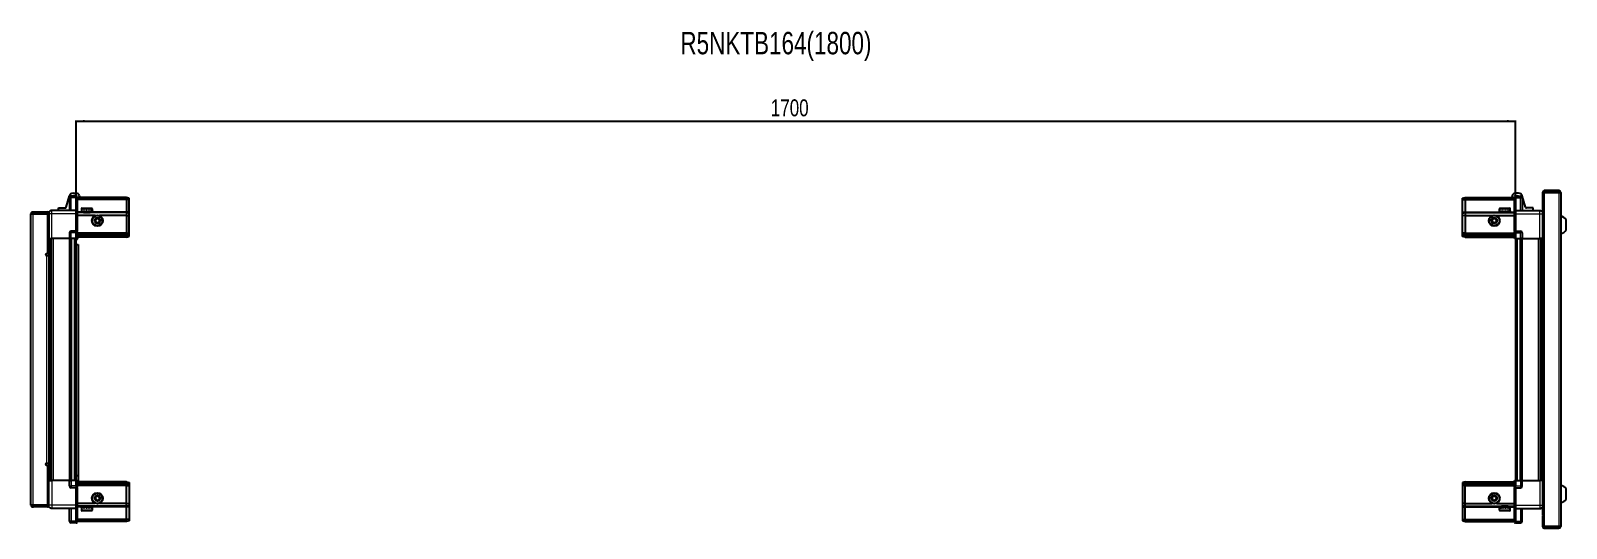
# Model space of a CAD drawing. Header units: millimetres. Extents: x 1132 to 6876, y -842 to 1836.
# Drawn here: x 3138 to 4952, y 1248 to 1836 of the extents above; entities that cross this region are included whole.
import ezdxf

# ---------------------------------------------------------------- set-up
doc = ezdxf.new("R2010")
doc.units = ezdxf.units.MM
doc.layers.add('FORMAT', color=7, linetype='Continuous')
doc.styles.add('SLDTEXTSTYLE0', font='TXT', dxfattribs={"width": 0.75})
doc.dimstyles.new('SLDDIMSTYLE0', dxfattribs={"dimtxt": 20, "dimasz": 10, "dimexe": 0, "dimexo": 0.0625, "dimgap": 5, "dimtad": 2, "dimdec": 1, "dimrnd": 1e-09, "dimzin": 12, "dimdsep": 46, "dimtxsty": 'SLDTEXTSTYLE0', "dimsah": 1, "dimcen": 0.09, "dimadec": 0, "dimazin": 3, "dimtfac": 1, "dimtofl": 0, "dimtmove": 0, "dimatfit": 3, "dimfxl": 0, "dimfrac": 2, "dimtolj": 1, "dimtzin": 12, "dimarcsym": 0})

# ---------------------------------------------------------------- blocks, each defined once
blk = doc.blocks.new('_D_5')
at = {"layer": 'FORMAT'}
for p, q in [((3192.1, 1590.1), (3192.1, 1729.6)), ((3192.1, 1728.6), (4892.1, 1728.6)), ((4892.1, 1590.1), (4892.1, 1729.6))]:
    blk.add_line(p, q, dxfattribs=at)
for points in [[(3192.1, 1728.6), (3202.1, 1727.1), (3202.1, 1730.1)], [(4892.1, 1728.6), (4882.1, 1730.1), (4882.1, 1727.1)]]:
    blk.add_solid(points, dxfattribs=at)
at = {"layer": 'FORMAT', "insert": (4012.6, 1754.4), "char_height": 20, "attachment_point": 1, "style": 'SLDTEXTSTYLE0'}
blk.add_mtext('1700', dxfattribs=at)

msp = doc.modelspace()

# ---------------------------------------------------------------- linework, layer by layer
at = {"color": 7, "linetype": 'Continuous', "lineweight": 25}
for p, q in [((3180.48, 1627.19), (3184.25, 1640.34)), ((3184.26, 1638.1), (3184.26, 1623.1)), ((3192.26, 1640.1), (3186.26, 1640.1)), ((3188.57, 1643.6), (3191.8, 1643.6)), ((3192.26, 1640.1), (3192.59, 1640.1)), ((3192.26, 1640.1), (3192.26, 1638.1)), ((3192.26, 1623.3), (3192.26, 1638.1)), ((3192.26, 1623.3), (3192.26, 1638.1)), ((3193.46, 1639.6), (3192.59, 1640.1)), ((3193.46, 1638.1), (3193.46, 1639.6)), ((3251.76, 1638.6), (3193.46, 1638.6)), ((3193.46, 1638.1), (3193.46, 1623.3)), ((3251.76, 1636.1), (3193.46, 1636.1)), ((3196.12, 1640.34), (3196.62, 1638.6)), ((3251.76, 1638.6), (3251.76, 1636.1)), ((3254.76, 1637.8), (3251.76, 1638.6)), ((3251.76, 1636.1), (3251.76, 1621.6)), ((3254.76, 1635.95), (3251.76, 1636.1)), ((3254.76, 1635.95), (3254.76, 1637.8)), ((3254.76, 1621.6), (3254.76, 1635.95)), ((4829.46, 1637.8), (4832.46, 1638.6)), ((4829.46, 1635.95), (4829.46, 1637.8)), ((4829.46, 1635.95), (4832.46, 1636.1)), ((4829.46, 1621.6), (4829.46, 1635.95)), ((4832.46, 1638.6), (4832.46, 1636.1)), ((4832.46, 1638.6), (4890.76, 1638.6)), ((4832.46, 1636.1), (4832.46, 1621.6)), ((4832.46, 1636.1), (4890.76, 1636.1)), ((4888.09, 1640.34), (4887.59, 1638.6)), ((4891.62, 1640.1), (4890.76, 1639.6)), ((4890.76, 1639.6), (4890.76, 1638.1)), ((4890.76, 1623.3), (4890.76, 1638.1)), ((4891.96, 1640.1), (4891.62, 1640.1)), ((4891.96, 1638.1), (4891.96, 1640.1)), ((4891.96, 1640.1), (4897.96, 1640.1)), ((4891.96, 1638.1), (4891.96, 1623.3)), ((4895.64, 1643.6), (4892.42, 1643.6)), ((4899.96, 1638.1), (4899.96, 1623.1)), ((4903.74, 1627.19), (4899.97, 1640.34)), ((4923.96, 1644.5), (4923.96, 1632.1)), ((4925.46, 1644.5), (4925.46, 1632.1)), ((4925.96, 1631.6), (4925.96, 1644.5)), ((4925.96, 1644.5), (4943.36, 1644.5)), ((4943.36, 1646.6), (4926.06, 1646.6)), ((4943.36, 1645.1), (4926.06, 1645.1)), ((4943.36, 1645.1), (4943.36, 1646.6)), ((4943.36, 1644.5), (4945.46, 1644.5)), ((4945.46, 1644.5), (4945.46, 1249.7)), ((3138.76, 1614.74), (3138.46, 1614.74)), ((3138.46, 1603.17), (3138.46, 1614.74)), ((3140.26, 1619.25), (3138.76, 1619.25)), ((3138.76, 1618.75), (3138.76, 1619.25)), ((3138.76, 1275.45), (3138.76, 1618.75)), ((3140.86, 1619.85), (3140.86, 1621.35)), ((3140.86, 1621.35), (3141.76, 1621.35)), ((3140.86, 1619.85), (3141.76, 1619.85)), ((3140.86, 1619.35), (3158.26, 1619.35)), ((3141.76, 1619.85), (3141.76, 1621.35)), ((3141.76, 1621.35), (3158.26, 1621.35)), ((3141.76, 1619.85), (3158.26, 1619.85)), ((3158.26, 1619.85), (3158.26, 1621.35)), ((3159.76, 1619.35), (3158.26, 1619.35)), ((3158.26, 1619.35), (3158.26, 1571.85)), ((3159.76, 1619.1), (3159.76, 1590.1)), ((3192.26, 1623.1), (3163.26, 1623.1)), ((3171.31, 1623.1), (3171.31, 1626.1)), ((3171.31, 1626.1), (3179.03, 1626.1)), ((3192.26, 1623.1), (3192.26, 1623.3)), ((3192.26, 1623.1), (3193.46, 1623.1)), ((3192.26, 1619.1), (3192.26, 1623.1)), ((3192.26, 1598.8), (3192.26, 1619.1)), ((3193.46, 1623.3), (3193.46, 1623.1)), ((3193.46, 1623.1), (3193.46, 1619.1)), ((3251.76, 1620.6), (3193.46, 1620.6)), ((3193.46, 1619.1), (3193.46, 1598.8)), ((3214.76, 1617.1), (3193.46, 1617.1)), ((3198.26, 1625), (3198.26, 1622.6)), ((3198.26, 1622.6), (3198.26, 1622.1)), ((3198.26, 1622.1), (3198.39, 1622.1)), ((3198.58, 1622.6), (3198.39, 1622.6)), ((3198.39, 1622.6), (3198.39, 1622.1)), ((3198.39, 1622.1), (3198.58, 1622.1)), ((3198.58, 1622.6), (3198.58, 1622.1)), ((3198.58, 1622.1), (3199.11, 1622.1)), ((3199.06, 1625.8), (3206.23, 1625.8)), ((3199.51, 1622.6), (3199.11, 1622.6)), ((3199.11, 1622.6), (3199.11, 1622.1)), ((3199.11, 1622.1), (3199.51, 1622.1)), ((3199.51, 1622.6), (3199.51, 1622.1)), ((3199.51, 1622.1), (3200.38, 1622.1)), ((3200.36, 1622.1), (3200.36, 1622)), ((3200.36, 1622), (3209.16, 1622)), ((3200.95, 1622.6), (3200.38, 1622.6)), ((3200.38, 1622.6), (3200.38, 1622.1)), ((3200.38, 1622.1), (3200.95, 1622.1)), ((3200.76, 1621.6), (3201.45, 1621.12)), ((3200.76, 1621.6), (3205.79, 1621.6)), ((3201.45, 1621.12), (3200.76, 1620.64)), ((3200.76, 1620.64), (3200.76, 1620.6)), ((3200.76, 1620.64), (3205.79, 1620.64)), ((3200.95, 1622.6), (3200.95, 1622.1)), ((3200.95, 1622.1), (3202.08, 1622.1)), ((3201.45, 1621.12), (3205.61, 1621.12)), ((3202.77, 1622.6), (3202.08, 1622.6)), ((3202.08, 1622.6), (3202.08, 1622.1)), ((3202.08, 1622.1), (3202.77, 1622.1)), ((3202.77, 1622.6), (3202.77, 1622.1)), ((3202.77, 1622.1), (3204.04, 1622.1)), ((3204.78, 1622.6), (3204.04, 1622.6)), ((3204.04, 1622.6), (3204.04, 1622.1)), ((3204.04, 1622.1), (3204.27, 1622.1)), ((3204.27, 1622.6), (3204.27, 1622.1)), ((3204.77, 1622.6), (3204.77, 1622.1)), ((3204.77, 1622.1), (3204.78, 1622.1)), ((3204.78, 1622.6), (3204.78, 1622.1)), ((3204.78, 1622.1), (3206.07, 1622.1)), ((3205.61, 1621.12), (3208.07, 1621.12)), ((3205.79, 1621.6), (3208.76, 1621.6)), ((3205.79, 1620.64), (3208.76, 1620.64)), ((3206.79, 1622.6), (3206.07, 1622.6)), ((3206.07, 1622.6), (3206.07, 1622.1)), ((3206.13, 1622.6), (3206.13, 1622.1)), ((3206.13, 1622.1), (3206.79, 1622.1)), ((3206.23, 1625.8), (3210.46, 1625.8)), ((3206.79, 1622.6), (3206.79, 1622.1)), ((3206.79, 1622.1), (3207.97, 1622.1)), ((3208.59, 1622.6), (3207.97, 1622.6)), ((3207.97, 1622.6), (3207.97, 1622.1)), ((3207.97, 1622.1), (3208.59, 1622.1)), ((3208.07, 1621.12), (3208.76, 1621.6)), ((3208.76, 1620.64), (3208.07, 1621.12)), ((3208.59, 1622.6), (3208.59, 1622.1)), ((3208.59, 1622.1), (3209.56, 1622.1)), ((3208.76, 1620.6), (3208.76, 1620.64)), ((3209.16, 1622), (3209.16, 1622.1)), ((3210.03, 1622.6), (3209.56, 1622.6)), ((3209.56, 1622.6), (3209.56, 1622.1)), ((3209.56, 1622.1), (3210.03, 1622.1)), ((3210.03, 1622.6), (3210.03, 1622.1)), ((3210.03, 1622.1), (3210.68, 1622.1)), ((3210.95, 1622.6), (3210.68, 1622.6)), ((3210.68, 1622.6), (3210.68, 1622.1)), ((3210.68, 1622.1), (3210.95, 1622.1)), ((3210.95, 1622.6), (3210.95, 1622.1)), ((3210.95, 1622.1), (3211.22, 1622.1)), ((3211.26, 1622.6), (3211.22, 1622.6)), ((3211.22, 1622.6), (3211.22, 1622.1)), ((3211.22, 1622.1), (3211.26, 1622.1)), ((3211.26, 1622.6), (3211.26, 1625)), ((3211.26, 1622.6), (3211.26, 1622.1)), ((3251.76, 1617.1), (3219.76, 1617.1)), ((3251.76, 1621.6), (3251.76, 1620.6)), ((3251.76, 1620.6), (3251.76, 1617.1)), ((3254.76, 1619.8), (3251.76, 1620.6)), ((3251.76, 1617.1), (3251.76, 1596.6)), ((3251.76, 1617.1), (3254.76, 1616.77)), ((3254.76, 1619.8), (3254.76, 1621.6)), ((3254.76, 1616.77), (3254.76, 1619.8)), ((3254.76, 1596.6), (3254.76, 1616.77)), ((4829.46, 1619.8), (4829.46, 1621.6)), ((4829.46, 1619.8), (4832.46, 1620.6)), ((4829.46, 1616.77), (4829.46, 1619.8)), ((4832.46, 1617.1), (4829.46, 1616.77)), ((4829.46, 1596.6), (4829.46, 1616.77)), ((4832.46, 1621.6), (4832.46, 1620.6)), ((4832.46, 1620.6), (4832.46, 1617.1)), ((4832.46, 1620.6), (4890.76, 1620.6)), ((4832.46, 1617.1), (4832.46, 1596.6)), ((4832.46, 1617.1), (4864.46, 1617.1)), ((4869.46, 1617.1), (4890.76, 1617.1)), ((4872.96, 1625), (4872.96, 1622.1)), ((4872.96, 1622.1), (4872.99, 1622.1)), ((4873.11, 1622.6), (4872.99, 1622.6)), ((4872.99, 1622.6), (4872.99, 1622.1)), ((4872.99, 1622.1), (4873.11, 1622.1)), ((4873.11, 1622.6), (4873.11, 1622.1)), ((4873.11, 1622.1), (4873.52, 1622.1)), ((4873.86, 1622.6), (4873.52, 1622.6)), ((4873.52, 1622.6), (4873.52, 1622.1)), ((4873.52, 1622.1), (4873.86, 1622.1)), ((4873.76, 1625.8), (4885.16, 1625.8)), ((4873.86, 1622.6), (4873.86, 1622.1)), ((4873.86, 1622.1), (4874.64, 1622.1)), ((4875.16, 1622.6), (4874.64, 1622.6)), ((4874.64, 1622.6), (4874.64, 1622.1)), ((4874.64, 1622.1), (4875.16, 1622.1)), ((4875.06, 1622.1), (4875.06, 1622)), ((4875.06, 1622), (4883.86, 1622)), ((4875.16, 1622.6), (4875.16, 1622.1)), ((4875.16, 1622.1), (4876.22, 1622.1)), ((4875.46, 1621.6), (4876.15, 1621.12)), ((4875.46, 1621.6), (4883.46, 1621.6)), ((4876.15, 1621.12), (4875.46, 1620.64)), ((4875.46, 1620.64), (4875.46, 1620.6)), ((4875.46, 1620.64), (4883.46, 1620.64)), ((4876.15, 1621.12), (4882.77, 1621.12)), ((4876.88, 1622.6), (4876.22, 1622.6)), ((4876.22, 1622.6), (4876.22, 1622.1)), ((4876.22, 1622.1), (4876.88, 1622.1)), ((4876.88, 1622.6), (4876.88, 1622.1)), ((4876.88, 1622.1), (4878.12, 1622.1)), ((4878.85, 1622.6), (4878.12, 1622.6)), ((4878.12, 1622.6), (4878.12, 1622.1)), ((4878.12, 1622.1), (4878.55, 1622.1)), ((4878.55, 1622.6), (4878.55, 1622.1)), ((4878.85, 1622.6), (4878.85, 1622.1)), ((4878.85, 1622.1), (4880.15, 1622.1)), ((4880.88, 1622.6), (4880.15, 1622.6)), ((4880.15, 1622.6), (4880.15, 1622.1)), ((4880.42, 1622.6), (4880.42, 1622.1)), ((4880.42, 1622.1), (4880.88, 1622.1)), ((4880.88, 1622.6), (4880.88, 1622.1)), ((4880.88, 1622.1), (4882.11, 1622.1)), ((4882.77, 1622.6), (4882.11, 1622.6)), ((4882.11, 1622.6), (4882.11, 1622.1)), ((4882.11, 1622.1), (4882.77, 1622.1)), ((4882.77, 1622.6), (4882.77, 1622.1)), ((4882.77, 1622.1), (4883.82, 1622.1)), ((4882.77, 1621.12), (4883.46, 1621.6)), ((4883.46, 1620.64), (4882.77, 1621.12)), ((4883.46, 1620.6), (4883.46, 1620.64)), ((4884.34, 1622.6), (4883.82, 1622.6)), ((4883.82, 1622.6), (4883.82, 1622.1)), ((4883.82, 1622.1), (4884.34, 1622.1)), ((4883.86, 1622), (4883.86, 1622.1)), ((4884.34, 1622.6), (4884.34, 1622.1)), ((4884.34, 1622.1), (4885.09, 1622.1)), ((4885.42, 1622.6), (4885.09, 1622.6)), ((4885.09, 1622.6), (4885.09, 1622.1)), ((4885.09, 1622.1), (4885.42, 1622.1)), ((4885.42, 1622.6), (4885.42, 1622.1)), ((4885.42, 1622.1), (4885.82, 1622.1)), ((4885.93, 1622.6), (4885.82, 1622.6)), ((4885.82, 1622.6), (4885.82, 1622.1)), ((4885.82, 1622.1), (4885.93, 1622.1)), ((4885.93, 1622.6), (4885.93, 1622.1)), ((4885.93, 1622.1), (4885.96, 1622.1)), ((4885.96, 1622.1), (4885.96, 1625)), ((4890.76, 1623.1), (4890.76, 1623.3)), ((4891.96, 1623.1), (4890.76, 1623.1)), ((4890.76, 1619.1), (4890.76, 1623.1)), ((4890.76, 1598.8), (4890.76, 1619.1)), ((4891.96, 1623.3), (4891.96, 1623.1)), ((4891.96, 1623.1), (4891.96, 1619.1)), ((4891.96, 1623.1), (4920.96, 1623.1)), ((4891.96, 1619.1), (4891.96, 1598.8)), ((4912.91, 1626.1), (4905.18, 1626.1)), ((4912.91, 1623.1), (4912.91, 1626.1)), ((4923.86, 1631.6), (4923.86, 1262.6)), ((4923.86, 1631.6), (4925.96, 1631.6)), ((4923.96, 1632.1), (4925.46, 1632.1)), ((3138.46, 1603.17), (3138.76, 1603.17)), ((3184.26, 1596.6), (3184.26, 1590.1)), ((3192.26, 1598.6), (3186.26, 1598.6)), ((3192.26, 1598.6), (3192.26, 1598.8)), ((3192.26, 1598.6), (3192.26, 1596.6)), ((3192.26, 1598.6), (3193.46, 1598.6)), ((3192.26, 1590.1), (3192.26, 1596.6)), ((3192.26, 1590.1), (3192.26, 1596.6)), ((3192.59, 1590.1), (3192.59, 1596.6)), ((3193.46, 1598.8), (3193.46, 1598.6)), ((3193.46, 1597.93), (3193.46, 1598.6)), ((3193.46, 1597.93), (3193.46, 1590.1)), ((3251.76, 1596.6), (3251.76, 1595.6)), ((3254.76, 1594.8), (3254.76, 1596.6)), ((4829.46, 1594.8), (4829.46, 1596.6)), ((4832.46, 1596.6), (4832.46, 1595.6)), ((4890.76, 1598.6), (4890.76, 1598.8)), ((4891.96, 1598.6), (4890.76, 1598.6)), ((4890.76, 1598.6), (4890.76, 1597.93)), ((4890.76, 1590.1), (4890.76, 1597.93)), ((4891.62, 1596.6), (4891.62, 1590.1)), ((4891.96, 1598.8), (4891.96, 1598.6)), ((4891.96, 1596.6), (4891.96, 1598.6)), ((4891.96, 1596.6), (4891.96, 1598.6)), ((4891.96, 1598.6), (4897.96, 1598.6)), ((4891.96, 1596.6), (4891.96, 1590.1)), ((4899.96, 1596.6), (4899.96, 1590.1)), ((4952.06, 1600.1), (4952.06, 1612.1)), ((3158.26, 1592.85), (3159.76, 1592.85)), ((3159.76, 1590.1), (3158.26, 1590.1)), ((3160.41, 1304.1), (3160.41, 1590.1)), ((3162.2, 1590.1), (3162.2, 1304.1)), ((3162.23, 1590.1), (3162.23, 1304.1)), ((3184.26, 1590.1), (3163.26, 1590.1)), ((3184.26, 1590.1), (3186.26, 1590.1)), ((3184.91, 1304.1), (3184.91, 1590.1)), ((3192.26, 1590.1), (3186.26, 1590.1)), ((3192.11, 1304.1), (3192.11, 1590.1)), ((3192.11, 1583.1), (3194.61, 1583.1)), ((3192.26, 1590.1), (3192.59, 1590.1)), ((3192.26, 1590.1), (3192.26, 1590.1)), ((3193.46, 1590.1), (3192.59, 1590.1)), ((3192.59, 1590.1), (3192.59, 1590.1)), ((3251.76, 1595.6), (3193.46, 1595.6)), ((3251.76, 1594.6), (3193.46, 1594.6)), ((3251.76, 1593.1), (3193.46, 1593.1)), ((3251.76, 1591.6), (3193.46, 1591.6)), ((3194.61, 1583.1), (3194.61, 1309.6)), ((3251.76, 1595.6), (3251.76, 1594.6)), ((3251.76, 1595.6), (3254.76, 1594.8)), ((3251.76, 1594.6), (3251.76, 1593.1)), ((3251.76, 1594.6), (3254.76, 1594.06)), ((3251.76, 1593.1), (3254.76, 1593.56)), ((3251.76, 1593.1), (3251.76, 1591.6)), ((3251.76, 1591.6), (3254.76, 1592.41)), ((3254.76, 1594.06), (3254.76, 1594.8)), ((3254.76, 1593.56), (3254.76, 1594.06)), ((3254.76, 1592.41), (3254.76, 1593.56)), ((4832.46, 1595.6), (4829.46, 1594.8)), ((4829.46, 1594.06), (4829.46, 1594.8)), ((4832.46, 1594.6), (4829.46, 1594.06)), ((4829.46, 1593.56), (4829.46, 1594.06)), ((4829.46, 1592.41), (4829.46, 1593.56)), ((4832.46, 1593.1), (4829.46, 1593.56)), ((4832.46, 1591.6), (4829.46, 1592.41)), ((4832.46, 1595.6), (4832.46, 1594.6)), ((4832.46, 1595.6), (4890.76, 1595.6)), ((4832.46, 1594.6), (4832.46, 1593.1)), ((4832.46, 1594.6), (4890.76, 1594.6)), ((4832.46, 1593.1), (4890.76, 1593.1)), ((4832.46, 1593.1), (4832.46, 1591.6)), ((4832.46, 1591.6), (4890.76, 1591.6)), ((4891.62, 1590.1), (4890.76, 1590.1)), ((4891.96, 1590.1), (4891.62, 1590.1)), ((4891.96, 1590.1), (4897.96, 1590.1)), ((4892.11, 1590.1), (4892.11, 1304.1)), ((4899.96, 1590.1), (4897.96, 1590.1)), ((4899.31, 1590.1), (4899.31, 1304.1)), ((4899.96, 1590.1), (4920.96, 1590.1)), ((4921.98, 1304.1), (4921.98, 1590.1)), ((4922.02, 1304.1), (4922.02, 1590.1)), ((4923.81, 1590.1), (4923.81, 1304.1)), ((3158.26, 1571.85), (3156.91, 1571.85)), ((3156.91, 1569.85), (3157.66, 1569.85)), ((3157.66, 1569.85), (3159.76, 1569.85)), ((3159.76, 1569.85), (3159.76, 1324.35)), ((3157.66, 1324.35), (3156.91, 1324.35)), ((3159.76, 1324.35), (3157.66, 1324.35)), ((3156.91, 1322.35), (3158.26, 1322.35)), ((3158.26, 1322.35), (3158.26, 1274.85)), ((3194.61, 1309.6), (3192.11, 1309.6)), ((3194.61, 1309.6), (3194.61, 1302.6)), ((3138.76, 1291.04), (3138.46, 1291.04)), ((3138.46, 1281.36), (3138.46, 1291.04)), ((3159.76, 1304.1), (3158.26, 1304.1)), ((3159.76, 1301.35), (3158.26, 1301.35)), ((3159.76, 1275.1), (3159.76, 1304.1)), ((3184.26, 1304.1), (3163.26, 1304.1)), ((3184.26, 1297.6), (3184.26, 1304.1)), ((3184.26, 1304.1), (3186.26, 1304.1)), ((3192.26, 1304.1), (3186.26, 1304.1)), ((3192.26, 1295.6), (3186.26, 1295.6)), ((3192.26, 1297.6), (3192.26, 1304.1)), ((3192.26, 1304.1), (3192.59, 1304.1)), ((3192.26, 1297.6), (3192.26, 1295.6)), ((3192.26, 1297.6), (3192.26, 1295.6)), ((3192.26, 1295.6), (3193.46, 1295.6)), ((3192.26, 1295.4), (3192.26, 1295.6)), ((3192.26, 1275.1), (3192.26, 1295.4)), ((3192.59, 1297.6), (3192.59, 1304.1)), ((3192.59, 1304.1), (3193.46, 1304.1)), ((3193.46, 1304.1), (3193.46, 1296.28)), ((3251.76, 1302.6), (3193.46, 1302.6)), ((3251.76, 1301.1), (3193.46, 1301.1)), ((3251.76, 1299.6), (3193.46, 1299.6)), ((3251.76, 1298.6), (3193.46, 1298.6)), ((3193.46, 1295.6), (3193.46, 1296.28)), ((3193.46, 1295.6), (3193.46, 1295.4)), ((3193.46, 1295.4), (3193.46, 1275.1)), ((3251.76, 1301.1), (3251.76, 1302.6)), ((3251.76, 1302.6), (3254.76, 1301.8)), ((3251.76, 1299.6), (3251.76, 1301.1)), ((3251.76, 1301.1), (3254.76, 1300.65)), ((3251.76, 1299.6), (3254.76, 1300.15)), ((3251.76, 1298.6), (3251.76, 1299.6)), ((3251.76, 1298.6), (3254.76, 1299.41)), ((3251.76, 1297.6), (3251.76, 1298.6)), ((3251.76, 1277.1), (3251.76, 1297.6)), ((3254.76, 1301.8), (3254.76, 1300.65)), ((3254.76, 1300.65), (3254.76, 1300.15)), ((3254.76, 1300.15), (3254.76, 1299.41)), ((3254.76, 1299.41), (3254.76, 1297.6)), ((3254.76, 1297.6), (3254.76, 1277.44)), ((4832.46, 1302.6), (4829.46, 1301.8)), ((4829.46, 1301.8), (4829.46, 1300.65)), ((4832.46, 1301.1), (4829.46, 1300.65)), ((4829.46, 1300.65), (4829.46, 1300.15)), ((4832.46, 1299.6), (4829.46, 1300.15)), ((4829.46, 1300.15), (4829.46, 1299.41)), ((4832.46, 1298.6), (4829.46, 1299.41)), ((4829.46, 1299.41), (4829.46, 1297.6)), ((4829.46, 1297.6), (4829.46, 1277.44)), ((4832.46, 1301.1), (4832.46, 1302.6)), ((4832.46, 1302.6), (4890.76, 1302.6)), ((4832.46, 1299.6), (4832.46, 1301.1)), ((4832.46, 1301.1), (4890.76, 1301.1)), ((4832.46, 1299.6), (4890.76, 1299.6)), ((4832.46, 1298.6), (4832.46, 1299.6)), ((4832.46, 1298.6), (4890.76, 1298.6)), ((4832.46, 1297.6), (4832.46, 1298.6)), ((4832.46, 1277.1), (4832.46, 1297.6)), ((4890.76, 1296.28), (4890.76, 1304.1)), ((4890.76, 1304.1), (4891.62, 1304.1)), ((4890.76, 1296.28), (4890.76, 1295.6)), ((4891.96, 1295.6), (4890.76, 1295.6)), ((4890.76, 1295.4), (4890.76, 1295.6)), ((4890.76, 1275.1), (4890.76, 1295.4)), ((4891.62, 1304.1), (4891.62, 1304.1)), ((4891.62, 1304.1), (4891.62, 1297.6)), ((4891.96, 1304.1), (4891.62, 1304.1)), ((4891.96, 1304.1), (4891.96, 1297.6)), ((4891.96, 1304.1), (4891.96, 1304.1)), ((4891.96, 1304.1), (4897.96, 1304.1)), ((4891.96, 1304.1), (4891.96, 1297.6)), ((4891.96, 1295.6), (4891.96, 1297.6)), ((4891.96, 1295.6), (4891.96, 1295.4)), ((4891.96, 1295.6), (4897.96, 1295.6)), ((4891.96, 1295.4), (4891.96, 1275.1)), ((4899.96, 1304.1), (4897.96, 1304.1)), ((4899.96, 1297.6), (4899.96, 1304.1)), ((4899.96, 1304.1), (4920.96, 1304.1)), ((4952.06, 1282.1), (4952.06, 1294.1)), ((3138.46, 1279.47), (3138.46, 1281.36)), ((3138.46, 1279.47), (3138.76, 1279.47)), ((3138.76, 1274.95), (3138.76, 1275.45)), ((3140.26, 1274.95), (3138.76, 1274.95)), ((3158.26, 1274.85), (3140.86, 1274.85)), ((3140.86, 1274.35), (3140.86, 1272.85)), ((3140.86, 1274.35), (3141.76, 1274.35)), ((3140.86, 1272.85), (3141.76, 1272.85)), ((3141.76, 1274.35), (3141.76, 1272.85)), ((3158.26, 1274.35), (3141.76, 1274.35)), ((3158.26, 1272.85), (3141.76, 1272.85)), ((3158.26, 1274.85), (3159.76, 1274.85)), ((3158.26, 1274.35), (3158.26, 1272.85)), ((3192.26, 1271.1), (3163.26, 1271.1)), ((3184.26, 1256.1), (3184.26, 1271.1)), ((3192.26, 1271.1), (3192.26, 1275.1)), ((3192.26, 1271.1), (3193.46, 1271.1)), ((3192.26, 1270.9), (3192.26, 1271.1)), ((3192.26, 1256.1), (3192.26, 1270.9)), ((3214.76, 1277.1), (3193.46, 1277.1)), ((3193.46, 1275.1), (3193.46, 1271.1)), ((3251.76, 1273.6), (3193.46, 1273.6)), ((3193.46, 1271.1), (3193.46, 1270.9)), ((3193.46, 1270.9), (3193.46, 1256.1)), ((3198.26, 1272.1), (3198.26, 1269.2)), ((3198.35, 1272.1), (3198.26, 1272.1)), ((3198.35, 1271.6), (3198.35, 1272.1)), ((3198.52, 1272.1), (3198.35, 1272.1)), ((3198.35, 1271.6), (3198.52, 1271.6)), ((3198.52, 1271.6), (3198.52, 1272.1)), ((3199.01, 1272.1), (3198.52, 1272.1)), ((3199.01, 1271.6), (3199.01, 1272.1)), ((3199.39, 1272.1), (3199.01, 1272.1)), ((3199.01, 1271.6), (3199.39, 1271.6)), ((3199.39, 1271.6), (3199.39, 1272.1)), ((3200.23, 1272.1), (3199.39, 1272.1)), ((3200.23, 1271.6), (3200.23, 1272.1)), ((3200.79, 1272.1), (3200.23, 1272.1)), ((3200.23, 1271.6), (3200.79, 1271.6)), ((3200.36, 1272.2), (3200.36, 1272.1)), ((3205.76, 1272.2), (3200.36, 1272.2)), ((3200.76, 1273.6), (3200.76, 1273.57)), ((3200.76, 1273.57), (3201.45, 1273.09)), ((3200.86, 1273.57), (3200.76, 1273.57)), ((3201.45, 1273.09), (3200.76, 1272.6)), ((3200.86, 1272.6), (3200.76, 1272.6)), ((3200.79, 1271.6), (3200.79, 1272.1)), ((3201.89, 1272.1), (3200.79, 1272.1)), ((3208.76, 1273.57), (3200.86, 1273.57)), ((3208.76, 1272.6), (3200.86, 1272.6)), ((3201.53, 1273.09), (3201.45, 1273.09)), ((3208.07, 1273.09), (3201.53, 1273.09)), ((3201.89, 1271.6), (3201.89, 1272.1)), ((3202.57, 1272.1), (3201.89, 1272.1)), ((3201.89, 1271.6), (3202.57, 1271.6)), ((3202.57, 1271.6), (3202.57, 1272.1)), ((3203.84, 1272.1), (3202.57, 1272.1)), ((3203.84, 1271.6), (3203.84, 1272.1)), ((3204.13, 1272.1), (3203.84, 1272.1)), ((3203.84, 1271.6), (3204.57, 1271.6)), ((3204.13, 1271.6), (3204.13, 1272.1)), ((3204.57, 1271.6), (3204.57, 1272.1)), ((3205.87, 1272.1), (3204.57, 1272.1)), ((3209.16, 1272.2), (3205.76, 1272.2)), ((3205.87, 1271.6), (3205.87, 1272.1)), ((3205.87, 1271.6), (3206.59, 1271.6)), ((3206, 1271.6), (3206, 1272.1)), ((3206.59, 1272.1), (3206, 1272.1)), ((3206.59, 1271.6), (3206.59, 1272.1)), ((3207.79, 1272.1), (3206.59, 1272.1)), ((3207.79, 1271.6), (3207.79, 1272.1)), ((3208.43, 1272.1), (3207.79, 1272.1)), ((3207.79, 1271.6), (3208.43, 1271.6)), ((3208.07, 1273.09), (3208.76, 1273.57)), ((3208.76, 1272.6), (3208.07, 1273.09)), ((3208.43, 1271.6), (3208.43, 1272.1)), ((3209.42, 1272.1), (3208.43, 1272.1)), ((3208.76, 1273.57), (3208.76, 1273.6)), ((3209.16, 1272.1), (3209.16, 1272.2)), ((3209.42, 1271.6), (3209.42, 1272.1)), ((3209.9, 1272.1), (3209.42, 1272.1)), ((3209.42, 1271.6), (3209.9, 1271.6)), ((3209.9, 1271.6), (3209.9, 1272.1)), ((3210.59, 1272.1), (3209.9, 1272.1)), ((3210.59, 1271.6), (3210.59, 1272.1)), ((3210.88, 1272.1), (3210.59, 1272.1)), ((3210.59, 1271.6), (3210.88, 1271.6)), ((3210.88, 1271.6), (3210.88, 1272.1)), ((3211.19, 1272.1), (3210.88, 1272.1)), ((3211.19, 1271.6), (3211.19, 1272.1)), ((3211.25, 1272.1), (3211.19, 1272.1)), ((3211.19, 1271.6), (3211.25, 1271.6)), ((3211.25, 1271.6), (3211.25, 1272.1)), ((3211.26, 1272.1), (3211.25, 1272.1)), ((3211.26, 1269.2), (3211.26, 1272.1)), ((3251.76, 1277.1), (3219.76, 1277.1)), ((3251.76, 1277.1), (3254.76, 1277.44)), ((3251.76, 1273.6), (3251.76, 1277.1)), ((3254.76, 1274.41), (3251.76, 1273.6)), ((3251.76, 1272.6), (3251.76, 1273.6)), ((3251.76, 1258.1), (3251.76, 1272.6)), ((3254.76, 1277.44), (3254.76, 1274.41)), ((3254.76, 1274.41), (3254.76, 1272.6)), ((3254.76, 1272.6), (3254.76, 1258.26)), ((4832.46, 1277.1), (4829.46, 1277.44)), ((4829.46, 1277.44), (4829.46, 1274.41)), ((4829.46, 1274.41), (4832.46, 1273.6)), ((4829.46, 1274.41), (4829.46, 1272.6)), ((4829.46, 1272.6), (4829.46, 1258.26)), ((4832.46, 1277.1), (4864.46, 1277.1)), ((4832.46, 1273.6), (4832.46, 1277.1)), ((4832.46, 1273.6), (4890.76, 1273.6)), ((4832.46, 1272.6), (4832.46, 1273.6)), ((4832.46, 1258.1), (4832.46, 1272.6)), ((4869.46, 1277.1), (4890.76, 1277.1)), ((4872.96, 1272.1), (4872.96, 1269.2)), ((4872.98, 1272.1), (4872.96, 1272.1)), ((4872.98, 1271.6), (4872.98, 1272.1)), ((4873.07, 1272.1), (4872.98, 1272.1)), ((4872.98, 1271.6), (4873.07, 1271.6)), ((4873.07, 1271.6), (4873.07, 1272.1)), ((4873.45, 1272.1), (4873.07, 1272.1)), ((4873.45, 1271.6), (4873.45, 1272.1)), ((4873.76, 1272.1), (4873.45, 1272.1)), ((4873.45, 1271.6), (4873.76, 1271.6)), ((4873.76, 1271.6), (4873.76, 1272.1)), ((4874.5, 1272.1), (4873.76, 1272.1)), ((4874.5, 1271.6), (4874.5, 1272.1)), ((4875.01, 1272.1), (4874.5, 1272.1)), ((4874.5, 1271.6), (4875.01, 1271.6)), ((4875.01, 1271.6), (4875.01, 1272.1)), ((4876.05, 1272.1), (4875.01, 1272.1)), ((4875.06, 1272.2), (4875.06, 1272.1)), ((4883.86, 1272.2), (4875.06, 1272.2)), ((4875.46, 1273.6), (4875.46, 1273.57)), ((4875.46, 1273.57), (4876.15, 1273.09)), ((4883.46, 1273.57), (4875.46, 1273.57)), ((4876.15, 1273.09), (4875.46, 1272.6)), ((4883.46, 1272.6), (4875.46, 1272.6)), ((4876.05, 1271.6), (4876.05, 1272.1)), ((4876.7, 1272.1), (4876.05, 1272.1)), ((4876.05, 1271.6), (4876.7, 1271.6)), ((4882.77, 1273.09), (4876.15, 1273.09)), ((4876.7, 1271.6), (4876.7, 1272.1)), ((4877.92, 1272.1), (4876.7, 1272.1)), ((4877.92, 1271.6), (4877.92, 1272.1)), ((4878.42, 1272.1), (4877.92, 1272.1)), ((4877.92, 1271.6), (4878.65, 1271.6)), ((4878.42, 1271.6), (4878.42, 1272.1)), ((4878.65, 1271.6), (4878.65, 1272.1)), ((4879.95, 1272.1), (4878.65, 1272.1)), ((4879.95, 1271.6), (4879.95, 1272.1)), ((4879.95, 1271.6), (4880.68, 1271.6)), ((4880.29, 1271.6), (4880.29, 1272.1)), ((4880.68, 1272.1), (4880.29, 1272.1)), ((4880.68, 1271.6), (4880.68, 1272.1)), ((4881.93, 1272.1), (4880.68, 1272.1)), ((4881.93, 1271.6), (4881.93, 1272.1)), ((4882.59, 1272.1), (4881.93, 1272.1)), ((4881.93, 1271.6), (4882.59, 1271.6)), ((4882.59, 1271.6), (4882.59, 1272.1)), ((4883.67, 1272.1), (4882.59, 1272.1)), ((4882.77, 1273.09), (4883.46, 1273.57)), ((4883.46, 1272.6), (4882.77, 1273.09)), ((4883.46, 1273.57), (4883.46, 1273.6)), ((4883.67, 1271.6), (4883.67, 1272.1)), ((4884.2, 1272.1), (4883.67, 1272.1)), ((4883.67, 1271.6), (4884.2, 1271.6)), ((4883.86, 1272.1), (4883.86, 1272.2)), ((4884.2, 1271.6), (4884.2, 1272.1)), ((4884.99, 1272.1), (4884.2, 1272.1)), ((4884.99, 1271.6), (4884.99, 1272.1)), ((4885.34, 1272.1), (4884.99, 1272.1)), ((4884.99, 1271.6), (4885.34, 1271.6)), ((4885.34, 1271.6), (4885.34, 1272.1)), ((4885.77, 1272.1), (4885.34, 1272.1)), ((4885.77, 1271.6), (4885.77, 1272.1)), ((4885.91, 1272.1), (4885.77, 1272.1)), ((4885.77, 1271.6), (4885.91, 1271.6)), ((4885.91, 1271.6), (4885.91, 1272.1)), ((4885.96, 1272.1), (4885.91, 1272.1)), ((4885.96, 1269.2), (4885.96, 1272.1)), ((4890.76, 1271.1), (4890.76, 1275.1)), ((4891.96, 1271.1), (4890.76, 1271.1)), ((4890.76, 1270.9), (4890.76, 1271.1)), ((4890.76, 1256.1), (4890.76, 1270.9)), ((4891.96, 1275.1), (4891.96, 1271.1)), ((4891.96, 1271.1), (4891.96, 1270.9)), ((4891.96, 1271.1), (4920.96, 1271.1)), ((4891.96, 1270.9), (4891.96, 1256.1)), ((4891.96, 1270.9), (4891.96, 1256.1)), ((4899.96, 1256.1), (4899.96, 1271.1)), ((3192.26, 1254.1), (3186.26, 1254.1)), ((3192.26, 1256.1), (3192.26, 1254.1)), ((3192.26, 1254.1), (3192.59, 1254.1)), ((3192.26, 1254.1), (3192.26, 1254.1)), ((3192.26, 1254.1), (3192.59, 1254.1)), ((3192.59, 1254.1), (3193.46, 1254.6)), ((3192.59, 1254.1), (3193.46, 1254.6)), ((3251.76, 1258.1), (3193.46, 1258.1)), ((3193.46, 1254.6), (3193.46, 1256.1)), ((3251.76, 1255.6), (3193.46, 1255.6)), ((3199.21, 1268.4), (3199.06, 1268.4)), ((3210.46, 1268.4), (3199.21, 1268.4)), ((3254.76, 1258.26), (3251.76, 1258.1)), ((3251.76, 1255.6), (3251.76, 1258.1)), ((3254.76, 1256.41), (3251.76, 1255.6)), ((3254.76, 1258.26), (3254.76, 1256.41)), ((4829.46, 1258.26), (4832.46, 1258.1)), ((4829.46, 1258.26), (4829.46, 1256.41)), ((4829.46, 1256.41), (4832.46, 1255.6)), ((4832.46, 1258.1), (4890.76, 1258.1)), ((4832.46, 1255.6), (4832.46, 1258.1)), ((4832.46, 1255.6), (4890.76, 1255.6)), ((4885.16, 1268.4), (4873.76, 1268.4)), ((4890.76, 1256.1), (4890.76, 1254.6)), ((4890.76, 1254.6), (4891.62, 1254.1)), ((4891.96, 1254.1), (4891.62, 1254.1)), ((4891.96, 1254.1), (4891.96, 1256.1)), ((4891.96, 1254.1), (4897.96, 1254.1)), ((4925.96, 1262.6), (4923.86, 1262.6)), ((4923.96, 1262.1), (4925.46, 1262.1)), ((4923.96, 1262.1), (4923.96, 1249.7)), ((4925.46, 1262.1), (4925.46, 1249.7)), ((4925.96, 1249.7), (4925.96, 1262.6)), ((4943.36, 1249.7), (4925.96, 1249.7)), ((4926.06, 1249.1), (4943.36, 1249.1)), ((4926.06, 1247.6), (4943.36, 1247.6)), ((4945.46, 1249.7), (4943.36, 1249.7)), ((4943.36, 1249.1), (4943.36, 1247.6))]:
    msp.add_line(p, q, dxfattribs=at)
at = {"color": 8, "linetype": 'Continuous', "lineweight": 18}
for p, q in [((3186.26, 1638.1), (3184.26, 1638.1)), ((3186.26, 1638.1), (3186.26, 1640.1)), ((3186.26, 1623.1), (3186.26, 1638.1)), ((3192.26, 1638.1), (3186.26, 1638.1)), ((3192.26, 1638.1), (3193.46, 1638.1)), ((4891.96, 1638.1), (4890.76, 1638.1)), ((4891.96, 1638.1), (4897.96, 1638.1)), ((4897.96, 1638.1), (4897.96, 1640.1)), ((4897.96, 1638.1), (4899.96, 1638.1)), ((4897.96, 1623.1), (4897.96, 1638.1)), ((4925.46, 1644.5), (4923.96, 1644.5)), ((4926.06, 1645.1), (4926.06, 1646.6)), ((4943.36, 1644.5), (4943.36, 1249.7)), ((3140.86, 1619.35), (3140.86, 1274.85)), ((3163.26, 1590.1), (3163.26, 1619.1)), ((3192.26, 1619.1), (3163.26, 1619.1)), ((3192.26, 1623.3), (3193.46, 1623.3)), ((3192.26, 1619.1), (3193.46, 1619.1)), ((3200.76, 1621.6), (3193.46, 1621.6)), ((3198.26, 1625), (3206.43, 1625)), ((3206.43, 1625), (3211.26, 1625)), ((3251.76, 1621.6), (3208.76, 1621.6)), ((3254.76, 1621.6), (3251.76, 1621.6)), ((4829.46, 1621.6), (4832.46, 1621.6)), ((4832.46, 1621.6), (4875.46, 1621.6)), ((4872.96, 1625), (4885.96, 1625)), ((4883.46, 1621.6), (4890.76, 1621.6)), ((4890.76, 1623.3), (4891.96, 1623.3)), ((4891.96, 1619.1), (4890.76, 1619.1)), ((4891.96, 1619.1), (4920.96, 1619.1)), ((4920.96, 1590.1), (4920.96, 1619.1)), ((4925.96, 1631.6), (4925.96, 1262.6)), ((3184.26, 1596.6), (3186.26, 1596.6)), ((3186.26, 1596.6), (3186.26, 1598.6)), ((3186.26, 1590.1), (3186.26, 1596.6)), ((3192.26, 1596.6), (3186.26, 1596.6)), ((3192.26, 1598.8), (3193.46, 1598.8)), ((3192.26, 1596.6), (3192.59, 1596.6)), ((3251.76, 1596.6), (3193.46, 1596.6)), ((3251.76, 1596.6), (3254.76, 1596.6)), ((4832.46, 1596.6), (4829.46, 1596.6)), ((4832.46, 1596.6), (4890.76, 1596.6)), ((4890.76, 1598.8), (4891.96, 1598.8)), ((4891.96, 1596.6), (4891.62, 1596.6)), ((4891.96, 1596.6), (4897.96, 1596.6)), ((4897.96, 1596.6), (4897.96, 1598.6)), ((4899.96, 1596.6), (4897.96, 1596.6)), ((4897.96, 1590.1), (4897.96, 1596.6)), ((3159.76, 1569.85), (3159.76, 1590.1)), ((3160.99, 1590.1), (3160.99, 1304.1)), ((3163.44, 1304.1), (3163.44, 1590.1)), ((3164.85, 1590.1), (3164.85, 1304.1)), ((3184.26, 1304.1), (3184.26, 1590.1)), ((3186.91, 1304.1), (3186.91, 1590.1)), ((3190.11, 1304.1), (3190.11, 1590.1)), ((3192.26, 1590.1), (3192.59, 1590.1)), ((4894.11, 1590.1), (4894.11, 1304.1)), ((4897.31, 1590.1), (4897.31, 1304.1)), ((4899.96, 1590.1), (4899.96, 1304.1)), ((4919.36, 1304.1), (4919.36, 1590.1)), ((4920.77, 1590.1), (4920.77, 1304.1)), ((4923.22, 1304.1), (4923.22, 1590.1)), ((3157.66, 1324.35), (3157.66, 1569.85)), ((3159.76, 1304.1), (3159.76, 1324.35)), ((3163.26, 1304.1), (3163.26, 1275.1)), ((3184.26, 1297.6), (3186.26, 1297.6)), ((3186.26, 1304.1), (3186.26, 1297.6)), ((3186.26, 1297.6), (3186.26, 1295.6)), ((3192.26, 1297.6), (3186.26, 1297.6)), ((3192.26, 1297.6), (3192.59, 1297.6)), ((3193.46, 1295.4), (3192.26, 1295.4)), ((3251.76, 1297.6), (3193.46, 1297.6)), ((3251.76, 1297.6), (3254.76, 1297.6)), ((4832.46, 1297.6), (4829.46, 1297.6)), ((4832.46, 1297.6), (4890.76, 1297.6)), ((4891.96, 1295.4), (4890.76, 1295.4)), ((4891.96, 1304.1), (4891.62, 1304.1)), ((4891.96, 1297.6), (4891.62, 1297.6)), ((4891.96, 1297.6), (4897.96, 1297.6)), ((4897.96, 1304.1), (4897.96, 1297.6)), ((4899.96, 1297.6), (4897.96, 1297.6)), ((4897.96, 1297.6), (4897.96, 1295.6)), ((4920.96, 1304.1), (4920.96, 1275.1)), ((3192.26, 1275.1), (3163.26, 1275.1)), ((3186.26, 1271.1), (3186.26, 1256.1)), ((3192.26, 1275.1), (3193.46, 1275.1)), ((3193.46, 1270.9), (3192.26, 1270.9)), ((3200.76, 1272.6), (3193.46, 1272.6)), ((3251.76, 1272.6), (3208.76, 1272.6)), ((3254.76, 1272.6), (3251.76, 1272.6)), ((4829.46, 1272.6), (4832.46, 1272.6)), ((4832.46, 1272.6), (4875.46, 1272.6)), ((4883.46, 1272.6), (4890.76, 1272.6)), ((4891.96, 1275.1), (4890.76, 1275.1)), ((4891.96, 1270.9), (4890.76, 1270.9)), ((4891.96, 1275.1), (4920.96, 1275.1)), ((4897.96, 1271.1), (4897.96, 1256.1)), ((3186.26, 1256.1), (3184.26, 1256.1)), ((3186.26, 1256.1), (3186.26, 1254.1)), ((3192.26, 1256.1), (3186.26, 1256.1)), ((3192.26, 1256.1), (3193.46, 1256.1)), ((3198.43, 1269.2), (3198.26, 1269.2)), ((3211.26, 1269.2), (3198.43, 1269.2)), ((4885.96, 1269.2), (4872.96, 1269.2)), ((4891.96, 1256.1), (4890.76, 1256.1)), ((4891.96, 1256.1), (4897.96, 1256.1)), ((4897.96, 1256.1), (4899.96, 1256.1)), ((4897.96, 1256.1), (4897.96, 1254.1)), ((4925.46, 1249.7), (4923.96, 1249.7)), ((4926.06, 1249.1), (4926.06, 1247.6))]:
    msp.add_line(p, q, dxfattribs=at)
at = {"color": 7, "linetype": 'Continuous', "lineweight": 25}
for centre, radius in [((3217.26, 1611.1), 6.5), ((3217.26, 1611.1), 3.46), ((4866.96, 1611.1), 6.5), ((4866.96, 1611.1), 3.46), ((3217.26, 1283.1), 6.5), ((4866.96, 1283.1), 6.5), ((3217.26, 1283.1), 3.46), ((4866.96, 1283.1), 3.46)]:
    msp.add_circle(centre, radius, dxfattribs=at)
at = {"color": 8, "linetype": 'Continuous', "lineweight": 18}
for centre in [(3217.26, 1611.1), (4866.96, 1611.1), (3217.26, 1283.1), (4866.96, 1283.1)]:
    msp.add_circle(centre, 5.7, dxfattribs=at)
at = {"color": 7, "linetype": 'Continuous', "lineweight": 25}
for centre, radius, start, end in [((3188.57, 1639.1), 4.5, 90, 164), ((3186.26, 1638.1), 2, 90, 180), ((3190.21, 1638.7), 1.9, 47.4631, 132.5369), ((3191.8, 1639.1), 4.5, 16, 90), ((4892.42, 1639.1), 4.5, 90, 164), ((4894.01, 1638.7), 1.9, 47.4631, 132.5369), ((4895.64, 1639.1), 4.5, 16, 90), ((4897.96, 1638.1), 2, 0, 90), ((4926.06, 1644.5), 2.1, 90, 180), ((4926.06, 1644.5), 0.6, 90, 180), ((4943.36, 1644.5), 2.1, 0, 90), ((4943.36, 1644.5), 0.6, 0, 90), ((3140.76, 1618.85), 0.5, 90, 117.7907), ((3158.16, 1619.25), 0.6, 9.59407, 90), ((3158.16, 1619.25), 2.1, 32.2369, 87.2706), ((3179.03, 1627.6), 1.5, 270, 344), ((3199.06, 1625), 0.8, 90, 180), ((3200.36, 1621.6), 0.4, 0, 90), ((3209.16, 1621.6), 0.4, 90, 180), ((3210.46, 1625), 0.8, 0, 90), ((4873.76, 1625), 0.8, 90, 180), ((4875.06, 1621.6), 0.4, 0, 90), ((4883.86, 1621.6), 0.4, 90, 180), ((4885.16, 1625), 0.8, 0, 90), ((4905.18, 1627.6), 1.5, 196, 270), ((4942.43, 1605.08), 11.91, 36.1266, 75.29965), ((3186.26, 1596.6), 2, 90, 180), ((3217.26, 1611.1), 2.5, 161.00659, 221.00659), ((3217.26, 1611.1), 2.5, 101.00659, 161.00659), ((3217.26, 1611.1), 2.5, 221.00659, 281.00659), ((3217.26, 1611.1), 2.5, 41.00659, 101.00659), ((3217.26, 1611.1), 2.5, 281.00659, 341.00659), ((3217.26, 1611.1), 2.5, 341.00659, 41.00659), ((4866.96, 1611.1), 2.5, 120.74103, 180.74103), ((4866.96, 1611.1), 2.5, 180.74103, 240.74103), ((4866.96, 1611.1), 2.5, 60.74103, 120.74103), ((4866.96, 1611.1), 2.5, 240.74103, 300.74103), ((4866.96, 1611.1), 2.5, 0.74103, 60.74103), ((4866.96, 1611.1), 2.5, 300.74103, 0.74103), ((4897.96, 1596.6), 2, 0, 90), ((4942.43, 1607.13), 11.91, 284.70035, 323.8734), ((3189.61, 1592.75), 5, 300, 346.70293), ((3156.91, 1570.85), 1, 90, 270), ((3156.91, 1323.35), 1, 90, 270), ((3186.26, 1297.6), 2, 180, 270), ((4897.96, 1297.6), 2, 270, 0), ((4942.43, 1287.08), 11.91, 36.1266, 75.29965), ((3140.76, 1275.35), 0.5, 243.58436, 270), ((3158.16, 1274.95), 0.6, 270, 350.40593), ((3158.16, 1274.95), 2.1, 272.7294, 327.8305), ((3200.36, 1272.6), 0.4, 270, 360), ((3209.16, 1272.6), 0.4, 180, 270), ((3217.26, 1283.1), 2.5, 127.98423, 187.98423), ((3217.26, 1283.1), 2.5, 187.98423, 247.98423), ((3217.26, 1283.1), 2.5, 67.98423, 127.98423), ((3217.26, 1283.1), 2.5, 247.98423, 307.98423), ((3217.26, 1283.1), 2.5, 7.98423, 67.98423), ((3217.26, 1283.1), 2.5, 307.98423, 7.98423), ((4866.96, 1283.1), 2.5, 155.91157, 215.91157), ((4866.96, 1283.1), 2.5, 95.91157, 155.91157), ((4866.96, 1283.1), 2.5, 215.91157, 275.91157), ((4866.96, 1283.1), 2.5, 35.91157, 95.91157), ((4866.96, 1283.1), 2.5, 275.91157, 335.91157), ((4866.96, 1283.1), 2.5, 335.91157, 35.91157), ((4875.06, 1272.6), 0.4, 270, 0), ((4883.86, 1272.6), 0.4, 180, 270), ((4942.43, 1289.13), 11.91, 284.70035, 323.8734), ((3186.26, 1256.1), 2, 180, 270), ((3199.06, 1269.2), 0.8, 180, 270), ((3210.46, 1269.2), 0.8, 270, 360), ((4873.76, 1269.2), 0.8, 180, 270), ((4885.16, 1269.2), 0.8, 270, 0), ((4897.96, 1256.1), 2, 270, 0), ((4926.06, 1249.7), 2.1, 180, 270), ((4926.06, 1249.7), 0.6, 180, 270), ((4943.36, 1249.7), 0.6, 270, 0), ((4943.36, 1249.7), 2.1, 270, 0)]:
    msp.add_arc(centre, radius, start, end, dxfattribs=at)
for centre, start_param, end_param in [((3196.06, 1596.6), 2.4188584, 3.1415927), ((4888.16, 1596.6), 0, 0.7227342), ((3196.06, 1297.6), 3.1415927, 3.8643269), ((4888.16, 1297.6), 5.5604511, 6.2831853)]:
    msp.add_ellipse(centre, major_axis=(3.46, 0), ratio=0.5773503, start_param=start_param, end_param=end_param, dxfattribs=at)
for points, knots in [([(3140.86, 1621.35), (3140.6, 1621.33), (3140.11, 1621.28), (3139.47, 1620.88), (3139, 1620.32), (3138.78, 1619.75), (3138.76, 1619.38), (3138.76, 1619.25)], [0, 0, 0, 0, 0.2302553, 0.4485219, 0.6667858, 0.8850496, 1, 1, 1, 1]), ([(3138.76, 1618.75), (3138.78, 1618.8), (3138.84, 1618.89), (3139.23, 1619.02), (3139.79, 1619.15), (3140.37, 1619.27), (3140.73, 1619.33), (3140.86, 1619.35)], [0, 0, 0, 0, 0.2302553, 0.4485219, 0.6667858, 0.8850496, 1, 1, 1, 1]), ([(3163.26, 1623.1), (3162.82, 1623.06), (3162.14, 1622.99), (3161.32, 1622.55), (3160.76, 1622.1), (3160.31, 1621.54), (3159.88, 1620.72), (3159.8, 1620.04), (3159.76, 1619.6)], [0, 0, 0, 0, 0.2394568, 0.3683607, 0.5, 0.6316393, 0.7605432, 1, 1, 1, 1]), ([(3159.76, 1619.6), (3159.76, 1619.6), (3159.76, 1619.58), (3159.76, 1619.47), (3159.76, 1619.3), (3159.76, 1619.17), (3159.76, 1619.1)], [0, 0, 0, 0, 0.2493943, 0.50033348, 0.75016674, 1, 1, 1, 1]), ([(4920.96, 1623.1), (4921.4, 1623.06), (4922.08, 1622.99), (4922.89, 1622.55), (4923.44, 1622.11), (4923.72, 1621.74), (4923.86, 1621.56)], [0, 0, 0, 0, 0.3842982, 0.5911726, 0.8024372, 1, 1, 1, 1]), ([(3214.42, 1610.55), (3214.59, 1611.04), (3214.91, 1611.95), (3215.22, 1612.86), (3215.36, 1613.28)], [0, 0, 0, 0, 0.5346859, 1, 1, 1, 1]), ([(3216.32, 1608.37), (3216.09, 1608.63), (3215.55, 1609.26), (3214.9, 1610.01), (3214.51, 1610.46), (3214.42, 1610.55)], [0, 0, 0, 0, 0.3629006, 0.8668753, 1, 1, 1, 1]), ([(3215.36, 1613.28), (3215.87, 1613.38), (3216.82, 1613.57), (3217.76, 1613.75), (3218.2, 1613.83)], [0, 0, 0, 0, 0.53468586, 1, 1, 1, 1]), ([(3219.15, 1608.93), (3218.65, 1608.83), (3217.7, 1608.64), (3216.76, 1608.46), (3216.32, 1608.37)], [0, 0, 0, 0, 0.5346859, 1, 1, 1, 1]), ([(3218.2, 1613.83), (3218.28, 1613.74), (3218.67, 1613.29), (3219.32, 1612.54), (3219.86, 1611.92), (3220.09, 1611.66)], [0, 0, 0, 0, 0.1331247, 0.6370994, 1, 1, 1, 1]), ([(3220.09, 1611.66), (3219.92, 1611.17), (3219.61, 1610.26), (3219.3, 1609.35), (3219.15, 1608.93)], [0, 0, 0, 0, 0.5346859, 1, 1, 1, 1]), ([(4864.44, 1612.52), (4864.88, 1612.78), (4865.71, 1613.27), (4866.54, 1613.76), (4866.92, 1613.99)], [0, 0, 0, 0, 0.53468586, 1, 1, 1, 1]), ([(4864.48, 1609.63), (4864.47, 1609.75), (4864.47, 1610.35), (4864.45, 1611.35), (4864.44, 1612.17), (4864.44, 1612.52)], [0, 0, 0, 0, 0.1331247, 0.6370994, 1, 1, 1, 1]), ([(4866.99, 1608.22), (4866.54, 1608.47), (4865.7, 1608.94), (4864.87, 1609.41), (4864.48, 1609.63)], [0, 0, 0, 0, 0.5346859, 1, 1, 1, 1]), ([(4866.92, 1613.99), (4867.37, 1613.74), (4868.21, 1613.27), (4869.05, 1612.8), (4869.44, 1612.58)], [0, 0, 0, 0, 0.5346859, 1, 1, 1, 1]), ([(4869.48, 1609.69), (4869.03, 1609.43), (4868.2, 1608.94), (4867.38, 1608.45), (4866.99, 1608.22)], [0, 0, 0, 0, 0.5346859, 1, 1, 1, 1]), ([(4869.44, 1612.58), (4869.44, 1612.24), (4869.45, 1611.41), (4869.47, 1610.42), (4869.47, 1609.82), (4869.48, 1609.69)], [0, 0, 0, 0, 0.3629006, 0.8668753, 1, 1, 1, 1]), ([(3159.76, 1590.1), (3159.8, 1590.1), (3159.87, 1590.1), (3160.48, 1590.1), (3161.36, 1590.1), (3162.35, 1590.1), (3163, 1590.1), (3163.26, 1590.1)], [0, 0, 0, 0, 0.2146939, 0.4293877, 0.6440816, 0.8587754, 1, 1, 1, 1]), ([(4923.81, 1590.1), (4923.77, 1590.1), (4923.55, 1590.1), (4922.83, 1590.1), (4921.87, 1590.1), (4921.22, 1590.1), (4920.96, 1590.1)], [0, 0, 0, 0, 0.0717073, 0.4209791, 0.7702508, 1, 1, 1, 1]), ([(3159.76, 1304.1), (3159.8, 1304.1), (3159.87, 1304.1), (3160.48, 1304.1), (3161.36, 1304.1), (3162.35, 1304.1), (3163, 1304.1), (3163.26, 1304.1)], [0, 0, 0, 0, 0.21469386, 0.42938772, 0.64408158, 0.85877544, 1, 1, 1, 1]), ([(4923.81, 1304.1), (4923.77, 1304.1), (4923.55, 1304.1), (4922.83, 1304.1), (4921.87, 1304.1), (4921.22, 1304.1), (4920.96, 1304.1)], [0, 0, 0, 0, 0.07170733, 0.42097906, 0.77025079, 1, 1, 1, 1]), ([(3140.86, 1274.85), (3140.6, 1274.9), (3140.11, 1274.99), (3139.47, 1275.12), (3139, 1275.25), (3138.78, 1275.37), (3138.76, 1275.43), (3138.76, 1275.45)], [0, 0, 0, 0, 0.23025534, 0.4485219, 0.6667858, 0.88504963, 1, 1, 1, 1]), ([(3138.76, 1274.95), (3138.78, 1274.7), (3138.84, 1274.21), (3139.23, 1273.57), (3139.79, 1273.1), (3140.37, 1272.88), (3140.73, 1272.86), (3140.86, 1272.85)], [0, 0, 0, 0, 0.2302553, 0.4485219, 0.6667858, 0.8850496, 1, 1, 1, 1]), ([(3159.76, 1274.6), (3159.76, 1274.61), (3159.76, 1274.62), (3159.76, 1274.74), (3159.76, 1274.91), (3159.76, 1275.04), (3159.76, 1275.1)], [0, 0, 0, 0, 0.2493943, 0.5003335, 0.7501667, 1, 1, 1, 1]), ([(3163.26, 1271.1), (3162.82, 1271.15), (3162.14, 1271.22), (3161.32, 1271.66), (3160.76, 1272.11), (3160.31, 1272.67), (3159.88, 1273.49), (3159.8, 1274.16), (3159.76, 1274.6)], [0, 0, 0, 0, 0.2394568, 0.3683607, 0.5, 0.6316393, 0.7605432, 1, 1, 1, 1]), ([(3214.58, 1284.19), (3214.99, 1284.5), (3215.75, 1285.1), (3216.5, 1285.69), (3216.86, 1285.96)], [0, 0, 0, 0, 0.5346859, 1, 1, 1, 1]), ([(3214.98, 1281.33), (3214.96, 1281.45), (3214.88, 1282.04), (3214.74, 1283.03), (3214.63, 1283.85), (3214.58, 1284.19)], [0, 0, 0, 0, 0.1331247, 0.6370994, 1, 1, 1, 1]), ([(3217.66, 1280.25), (3217.18, 1280.44), (3216.29, 1280.8), (3215.4, 1281.16), (3214.98, 1281.33)], [0, 0, 0, 0, 0.5346859, 1, 1, 1, 1]), ([(3216.86, 1285.96), (3217.33, 1285.77), (3218.23, 1285.41), (3219.12, 1285.05), (3219.53, 1284.88)], [0, 0, 0, 0, 0.53468586, 1, 1, 1, 1]), ([(3219.93, 1282.02), (3219.53, 1281.7), (3218.77, 1281.11), (3218.01, 1280.52), (3217.66, 1280.25)], [0, 0, 0, 0, 0.5346859, 1, 1, 1, 1]), ([(3219.53, 1284.88), (3219.58, 1284.54), (3219.69, 1283.72), (3219.83, 1282.74), (3219.92, 1282.15), (3219.93, 1282.02)], [0, 0, 0, 0, 0.3629006, 0.8668753, 1, 1, 1, 1]), ([(4864.09, 1282.81), (4864.3, 1283.28), (4864.69, 1284.16), (4865.08, 1285.03), (4865.26, 1285.44)], [0, 0, 0, 0, 0.5346859, 1, 1, 1, 1]), ([(4865.78, 1280.47), (4865.48, 1280.89), (4864.91, 1281.67), (4864.35, 1282.45), (4864.09, 1282.81)], [0, 0, 0, 0, 0.5346859, 1, 1, 1, 1]), ([(4865.26, 1285.44), (4865.61, 1285.48), (4866.43, 1285.56), (4867.42, 1285.67), (4868.01, 1285.73), (4868.14, 1285.74)], [0, 0, 0, 0, 0.3629006, 0.8668753, 1, 1, 1, 1]), ([(4868.65, 1280.77), (4868.53, 1280.75), (4867.93, 1280.69), (4866.94, 1280.59), (4866.12, 1280.5), (4865.78, 1280.47)], [0, 0, 0, 0, 0.13312467, 0.63709944, 1, 1, 1, 1]), ([(4868.14, 1285.74), (4868.44, 1285.32), (4869, 1284.54), (4869.57, 1283.76), (4869.83, 1283.4)], [0, 0, 0, 0, 0.5346859, 1, 1, 1, 1]), ([(4869.83, 1283.4), (4869.62, 1282.93), (4869.22, 1282.05), (4868.83, 1281.17), (4868.65, 1280.77)], [0, 0, 0, 0, 0.5346859, 1, 1, 1, 1]), ([(4920.96, 1271.1), (4921.4, 1271.15), (4922.08, 1271.22), (4922.89, 1271.66), (4923.44, 1272.1), (4923.72, 1272.47), (4923.86, 1272.65)], [0, 0, 0, 0, 0.3842982, 0.5911726, 0.8024372, 1, 1, 1, 1])]:
    msp.add_open_spline(points, degree=3, knots=knots, dxfattribs=at)
for points in [[(3140.86, 1619.85), (3140.78, 1619.85), (3140.62, 1619.83), (3140.42, 1619.69), (3140.28, 1619.49), (3140.27, 1619.33), (3140.26, 1619.25)], [(3140.26, 1274.95), (3140.27, 1274.88), (3140.28, 1274.72), (3140.42, 1274.52), (3140.62, 1274.38), (3140.78, 1274.36), (3140.86, 1274.35)]]:
    msp.add_open_spline(points, degree=3, dxfattribs=at)
at = {"color": 8, "linetype": 'Continuous', "lineweight": 18}
for points, knots in [([(3163.26, 1619.1), (3162.82, 1619.1), (3162.14, 1619.1), (3161.32, 1619.1), (3160.76, 1619.1), (3160.31, 1619.1), (3159.88, 1619.1), (3159.8, 1619.1), (3159.76, 1619.1)], [0, 0, 0, 0, 0.2394568, 0.3683607, 0.5, 0.6316393, 0.7605432, 1, 1, 1, 1]), ([(4920.96, 1619.1), (4921.4, 1619.1), (4922.08, 1619.1), (4922.89, 1619.1), (4923.44, 1619.1), (4923.72, 1619.1), (4923.86, 1619.1)], [0, 0, 0, 0, 0.38429816, 0.59117259, 0.8024372, 1, 1, 1, 1]), ([(3163.26, 1275.1), (3162.82, 1275.1), (3162.14, 1275.1), (3161.32, 1275.1), (3160.76, 1275.1), (3160.31, 1275.1), (3159.88, 1275.1), (3159.8, 1275.1), (3159.76, 1275.1)], [0, 0, 0, 0, 0.2394568, 0.3683607, 0.5, 0.6316393, 0.7605432, 1, 1, 1, 1]), ([(4920.96, 1275.1), (4921.4, 1275.1), (4922.08, 1275.1), (4922.89, 1275.1), (4923.44, 1275.1), (4923.72, 1275.1), (4923.86, 1275.1)], [0, 0, 0, 0, 0.3842982, 0.5911726, 0.8024372, 1, 1, 1, 1])]:
    msp.add_open_spline(points, degree=3, knots=knots, dxfattribs=at)
for points in [[(3163.26, 1619.1), (3163.26, 1619.63), (3163.26, 1620.68), (3163.26, 1622), (3163.26, 1622.92), (3163.26, 1623.04), (3163.26, 1623.1)], [(4920.96, 1619.1), (4920.96, 1619.63), (4920.96, 1620.68), (4920.96, 1622), (4920.96, 1622.92), (4920.96, 1623.04), (4920.96, 1623.1)], [(3163.26, 1275.1), (3163.26, 1274.58), (3163.26, 1273.53), (3163.26, 1272.21), (3163.26, 1271.28), (3163.26, 1271.16), (3163.26, 1271.1)], [(4920.96, 1275.1), (4920.96, 1274.58), (4920.96, 1273.53), (4920.96, 1272.21), (4920.96, 1271.28), (4920.96, 1271.16), (4920.96, 1271.1)]]:
    msp.add_open_spline(points, degree=3, dxfattribs=at)

# ---------------------------------------------------------------- texts
at = {"layer": 'FORMAT', "insert": (3905.77, 1834.13), "char_height": 26.4583, "attachment_point": 1, "style": 'SLDTEXTSTYLE0'}
msp.add_mtext('R5NKTB164(1800)', dxfattribs=at)

# ---------------------------------------------------------------- dimensions: what is measured, and where the dimension line sits
at = {"layer": 'FORMAT'}
dim = msp.add_linear_dim(base=(4892.11, 1728.6), p1=(3192.11, 1590.1), p2=(4892.11, 1590.1), angle=0, dimstyle='SLDDIMSTYLE0', dxfattribs=at)
dim.commit()
dim.dimension.update_dxf_attribs({"geometry": '_D_5', "text_midpoint": (4042.11, 1728.6), "dimtype": 160})

doc.saveas('drawing.dxf')
